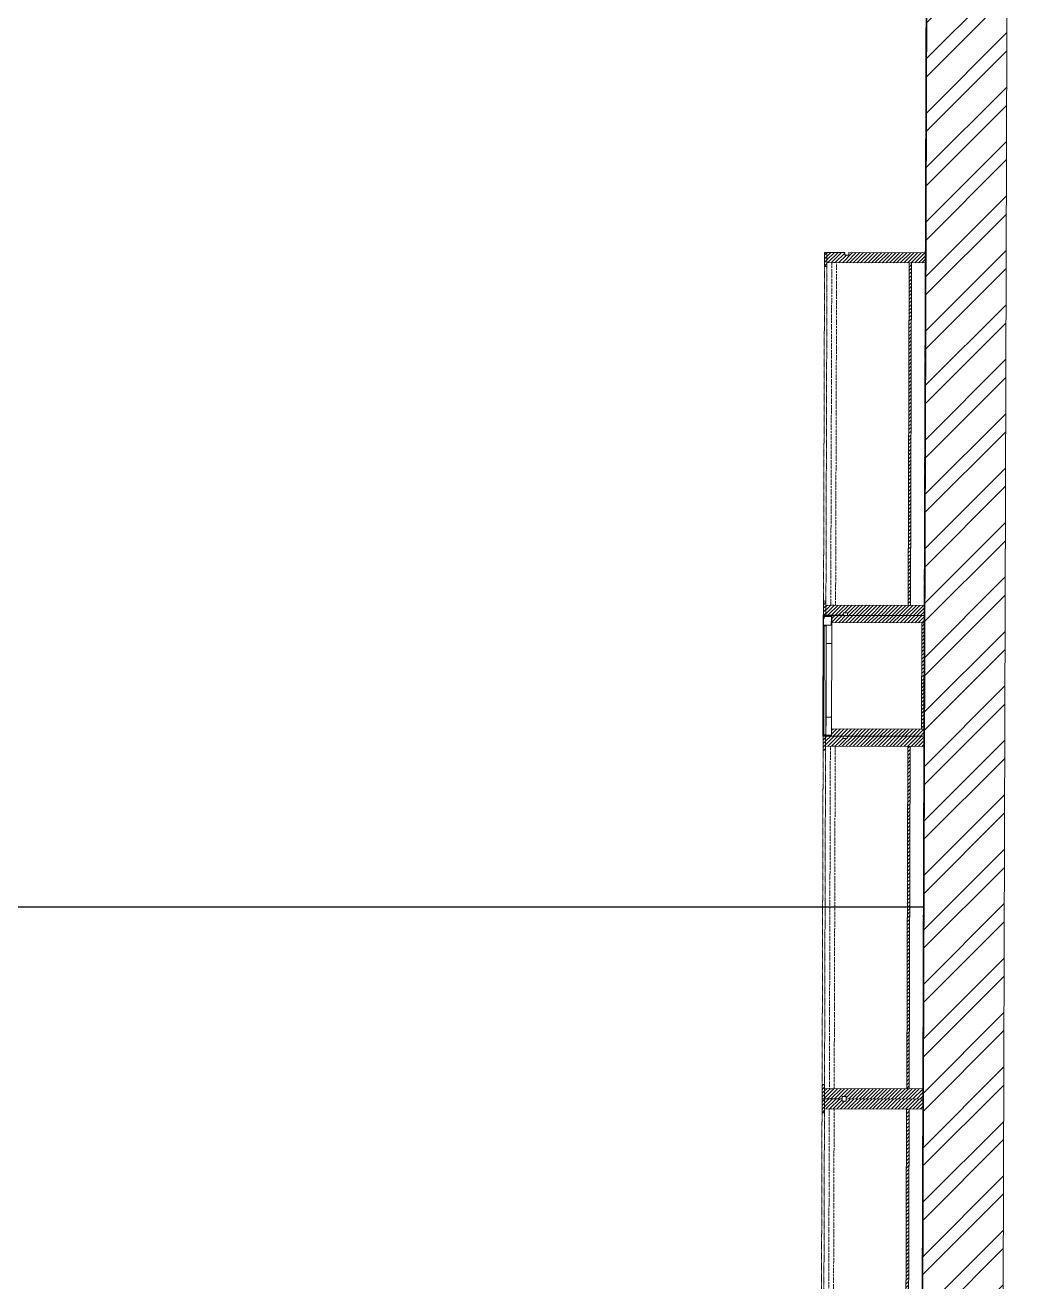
# Model space of a CAD drawing. Header units: millimetres. Extents: x -6182 to -1273, y -2079 to 10738.
# Drawn here: x -3727 to -1273, y 4500 to 7619 of the extents above; entities that cross this region are included whole.
import ezdxf

# ---------------------------------------------------------------- set-up
doc = ezdxf.new("R2010")
doc.units = ezdxf.units.MM
for name, pattern in [('a_p6_plan_L18$0$HIDDEN', [0.375, 0.25, -0.125]), ('ACAD_ISO03W100', [30, 12, -18]), ('DASHED', [100, -100])]:
    doc.linetypes.add(name, pattern=pattern)
for name, color, linetype, lineweight in [('I-LK FF&E', 1, 'Continuous', 9), ('LN-ELEVATION-1', 81, 'Continuous', 13), ('LN-ELEVATION-2', 103, 'Continuous', 20), ('LN-ELEVATION-3', 125, 'a_p6_plan_L18$0$HIDDEN', 18), ('LN-ELEVATION-4', 145, 'Continuous', 13), ('LN-HATCH', 251, 'Continuous', 0)]:
    doc.layers.add(name, color=color, linetype=linetype, lineweight=lineweight)
for name, color, linetype in [('RETAIL_SEPARATOR', 4, 'DASHED'), ('WALLS', 7, 'Continuous'), ('WALLS_3D', 7, 'Continuous')]:
    doc.layers.add(name, color=color, linetype=linetype)
pattern_1 = [(45, (4208834.247, 1706614.74), (-4.4901280605, 4.4901280605), [])]
pattern_2 = [(45, (4209134.247, 1706614.74), (-4.4901280605, 4.4901280605), [])]

# ---------------------------------------------------------------- blocks, each defined once
blk = doc.blocks.new('jj 900')
at = {"layer": 'LN-HATCH', "ltscale": 0.5}
h = blk.add_hatch(dxfattribs=at)
h.set_pattern_fill('ANSI31', color=256, scale=50)
h.set_pattern_definition([(45, (0, 0), (-4.419417, 4.419417), [])])
h.paths.add_polyline_path([(-911.8, 0), (-911.8, -190), (-905.8, -190), (-905.8, -200), (-911.8, -200), (-911.8, -244), (-886.8, -244), (-886.8, 0)])
h = blk.add_hatch(dxfattribs=at)
h.set_pattern_fill('ANSI31', color=256, scale=2)
h.set_pattern_definition(pattern_1)
h.paths.add_polyline_path([(-11.8, 0), (-11.8, -190), (-17.8, -190), (-17.8, -200), (-11.8, -200), (-11.8, -244), (-36.8, -244), (-36.8, 0)])
h = blk.add_hatch(dxfattribs=at)
h.set_pattern_fill('ANSI31', color=256, scale=2)
h.set_pattern_definition(pattern_2)
h.paths.add_polyline_path([(-36.8, -40), (-886.8, -40), (-886.8, -34), (-36.8, -34)])
h = blk.add_hatch(dxfattribs=at)
h.set_pattern_fill('ANSI31', color=256, scale=2)
h.set_pattern_definition(pattern_2)
h.paths.add_polyline_path([(-876.8, -244), (-876.8, -250), (-911.8, -250), (-911.8, -244)])
h = blk.add_hatch(dxfattribs=at)
h.set_pattern_fill('ANSI31', color=256, scale=2)
h.set_pattern_definition(pattern_1)
h.paths.add_polyline_path([(-46.8, -244), (-46.8, -250), (-11.8, -250), (-11.8, -244)])
at = {"layer": 'LN-ELEVATION-1', "ltscale": 0.5}
for points in [[(-911.8, 0), (-911.8, -190), (-905.8, -190), (-905.8, -200), (-911.8, -200), (-911.8, -244), (-886.8, -244), (-886.8, 0)], [(-11.8, 0), (-11.8, -190), (-17.8, -190), (-17.8, -200), (-11.8, -200), (-11.8, -244), (-36.8, -244), (-36.8, 0)], [(-36.8, -40), (-886.8, -40), (-886.8, -34), (-36.8, -34)], [(-876.8, -244), (-876.8, -250), (-911.8, -250), (-911.8, -244)], [(-46.8, -244), (-46.8, -250), (-11.8, -250), (-11.8, -244)]]:
    blk.add_lwpolyline(points, close=True, dxfattribs=at)
at = {"layer": 'LN-ELEVATION-3', "ltscale": 0.5}
for p, q in [((-886.8, 0), (-36.8, 0)), ((-876.8, -244), (-46.8, -244)), ((-46.8, -250), (-876.8, -250))]:
    blk.add_line(p, q, dxfattribs=at)
at = {"layer": 'LN-ELEVATION-4', "linetype": 'ACAD_ISO03W100', "ltscale": 0.05}
blk.add_lwpolyline([(-886.8, -220), (-36.8, -220), (-36.8, -232), (-886.8, -232)], close=True, dxfattribs=at)
blk = doc.blocks.new('JJ_FIXTURE_MEDIUM_4', base_point=(0, 0))
at = {"layer": 'I-LK FF&E'}
blk.add_blockref('JJ 900', (911.8, 250), dxfattribs=at)
blk = doc.blocks.new('JJ_FIXTURE_MEDIUM_5', base_point=(0, 0))
at = {"layer": 'I-LK FF&E'}
blk.add_blockref('JJ 900', (911.8, 250), dxfattribs=at)
blk = doc.blocks.new('mirror unit')
at = {"layer": 'LN-HATCH', "ltscale": 0.5}
h = blk.add_hatch(dxfattribs=at)
h.set_pattern_fill('ANSI31', color=256, scale=2)
h.set_pattern_definition([(45, (4060433.7416, 1708720.787), (-4.4901280605, 4.4901280605), [])])
h.paths.add_polyline_path([(212.9, 101.3), (230.9, 101.3), (230.9, -127.7), (212.9, -127.7)])
h.paths.add_polyline_path([(230.9, 95.3), (494.9, 95.3), (494.9, 101.3), (230.9, 101.3)])
h.paths.add_polyline_path([(512.9, 101.3), (494.9, 101.3), (494.9, -127.7), (512.9, -127.7)])
at = {"layer": 'Defpoints'}
blk.add_lwpolyline([(512.9, 101.3), (212.9, 101.3), (212.9, -148.7), (512.9, -148.7)], close=True, dxfattribs=at)
at = {"layer": 'LN-ELEVATION-1'}
for points in [[(212.9, 101.3), (230.9, 101.3), (230.9, -127.7), (212.9, -127.7)], [(230.9, 95.3), (494.9, 95.3), (494.9, 101.3), (230.9, 101.3)], [(512.9, 101.3), (494.9, 101.3), (494.9, -127.7), (512.9, -127.7)], [(259.9, -141.7), (259.9, -127.7), (214.9, -127.7), (214.9, -148.7), (223.9, -148.7), (223.9, -147.2), (216.4, -147.2), (216.4, -141.7)], [(442.9, -141.7), (442.9, -127.7), (487.9, -127.7), (487.9, -148.7), (478.9, -148.7), (478.9, -147.2), (486.4, -147.2), (486.4, -141.7)], [(504.9, -148.7), (504.9, -147.2), (509.4, -147.2), (509.4, -129.2), (487.9, -129.2), (487.9, -127.7), (510.9, -127.7), (510.9, -148.7)]]:
    blk.add_lwpolyline(points, close=True, dxfattribs=at)
at = {"layer": 'LN-ELEVATION-2', "color": 4, "lineweight": 0}
blk.add_lwpolyline([(216.4, -141.7), (486.4, -141.7), (486.4, -147.2), (216.4, -147.2)], close=True, dxfattribs=at)
at = {"layer": 'LN-ELEVATION-2'}
blk.add_lwpolyline([(259.9, -141.7), (442.9, -141.7), (442.9, -127.7), (259.9, -127.7)], close=True, dxfattribs=at)
at = {"layer": 'LN-ELEVATION-4', "ltscale": 0.5}
blk.add_line((478.9, -148.7), (223.9, -148.7), dxfattribs=at)
blk = doc.blocks.new('MIRROR_DIFFERENT_4', base_point=(0, 0))
at = {"layer": 'I-LK FF&E'}
blk.add_blockref('MIRROR UNIT', (-212.9, 148.7), dxfattribs=at)
blk = doc.blocks.new('JJ_FIXTURE_MEDIUM_6', base_point=(0, 0))
at = {"layer": 'I-LK FF&E'}
blk.add_blockref('JJ 900', (911.8, 250), dxfattribs=at)

msp = doc.modelspace()

# ---------------------------------------------------------------- hatches: boundary and pattern name
at = {"layer": 'LENS_HATCH_WALL', "true_color": 0x787878}
h = msp.add_hatch(dxfattribs=at)
h.set_pattern_fill('ANSI32', scale=10, angle=90)
h.set_pattern_definition([(45, (0, 0), (-67.3519, 67.3519), []), (45, (44.9, 0), (-67.3519, 67.3519), [])])
h.paths.add_polyline_path([(-1318.8, -2060.2), (-1280.8, 10723.3), (-6143.8, 10737.7), (-6181.7, -2018.3), (-1272.8, -2032.9)])
h.paths.add_polyline_path([(-1654.3, -2026.8), (-5981.7, -2013.9), (-5944.4, 10537.1), (-1481.4, 10523.9), (-1518.5, -1946.2)])

# ---------------------------------------------------------------- linework, layer by layer
at = {"layer": 'LENS_WALL_OUTLINE', "lineweight": 13, "true_color": 0xffffff}
msp.add_lwpolyline([(-1318.8, -2060.2), (-1280.8, 10723.3), (-6143.8, 10737.7), (-6181.7, -2018.3), (-1272.8, -2032.9)], close=True, dxfattribs=at)
at = {"layer": 'RETAIL_SEPARATOR'}
msp.add_line((-5959.6, 5430.7), (-1496.5, 5430.7), dxfattribs=at)
at = {"layer": 'WALLS'}
msp.add_line((-1481.4, 10523.9), (-1518.5, -1946.2), dxfattribs=at)
at = {"layer": 'WALLS_3D'}
msp.add_3dface([(-1481.4, 10523.9), (-1518.5, -1946.2), (-1518.5, -1946.2, 4720), (-1481.4, 10523.9, 4720)], dxfattribs=at)

# ---------------------------------------------------------------- block references
at = {"yscale": -1, "rotation": 89.82959311859445}
for name, p in [('JJ_FIXTURE_MEDIUM_6', (-1745.4, 6154.5)), ('MIRROR_DIFFERENT_4', (-1746.3, 5854.5)), ('JJ_FIXTURE_MEDIUM_5', (-1748.9, 4954.5)), ('JJ_FIXTURE_MEDIUM_4', (-1751.6, 4054.5))]:
    msp.add_blockref(name, p, dxfattribs=at)

doc.saveas('drawing.dxf')
